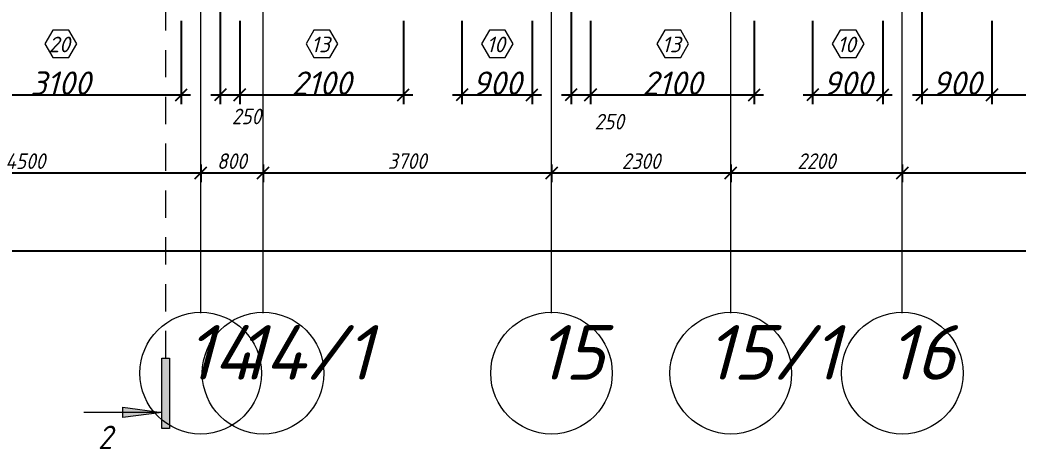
# Model space of a CAD drawing. Header units: millimetres. Extents: x 12986 to 523328, y -9759 to 30092.
# Drawn here: x 440772 to 453576, y -9759 to -4259 of the extents above; entities that cross this region are included whole.
import ezdxf

# ---------------------------------------------------------------- set-up
doc = ezdxf.new("R2010")
doc.units = ezdxf.units.MM
doc.linetypes.add('01 Штриховая _4 мм_', pattern=[600, 350, -250])
for name, color, linetype, lineweight in [('A-ANNO-DIMS', 7, 'Continuous', 9), ('A-GLAZ-IDEN', 7, 'Continuous', 9), ('G-ANNO-SYMB-1', 7, '01 Штриховая _4 мм_', 9), ('Оси', 7, 'Continuous', 9), ('Оси-1', 7, 'Continuous', 20)]:
    doc.layers.add(name, color=color, linetype=linetype, lineweight=lineweight)
doc.styles.add('ISOCPEUR_I', font='isocpeui.ttf', dxfattribs={"height": 250})
doc.styles.add('ISOCPEUR_I_1', font='isocpeui.ttf', dxfattribs={"width": 0.9, "height": 250})
doc.styles.add('ISOCPEUR_I_2', font='isocpeui.ttf', dxfattribs={"height": 300})
doc.styles.add('ISOCPEUR_I_3', font='isocpeui.ttf', dxfattribs={"width": 0.9, "height": 200})
doc.dimstyles.new('ISO-2_0_0_9К_СРЕДНИЙ_1', dxfattribs={"dimscale": 304.8, "dimtxt": 199.196235, "dimasz": 0.492126, "dimexe": 0.393701, "dimexo": 0, "dimgap": 0, "dimtad": 1, "dimdec": 0, "dimzin": 0, "dimdsep": 46, "dimtxsty": 'ISOCPEUR_I_3', "dimblk1": 'OBLIQUE', "dimblk2": 'OBLIQUE', "dimsah": 1, "dimcen": 0.09, "dimdle": 0.393701, "dimazin": 0, "dimtfac": 1, "dimtdec": 4, "dimtix": 1, "dimtmove": 2, "dimatfit": 3, "dimfxl": 1, "dimtvp": 1, "dimtolj": 1, "dimtzin": 0, "dimarcsym": 2})
doc.dimstyles.new('ISO-2_0_0_9К_СРЕДНИЙ_2', dxfattribs={"dimscale": 304.8, "dimtxt": 199.196235, "dimasz": 0.492126, "dimexe": 0.393701, "dimexo": 0, "dimgap": 0, "dimtad": 1, "dimdec": 0, "dimzin": 0, "dimdsep": 46, "dimtxsty": 'ISOCPEUR_I_2', "dimblk1": 'OBLIQUE', "dimblk2": 'OBLIQUE', "dimsah": 1, "dimcen": 0.09, "dimdle": 0.393701, "dimazin": 0, "dimtfac": 1, "dimtdec": 4, "dimtix": 1, "dimtmove": 0, "dimatfit": 3, "dimfxl": 1, "dimtvp": 1, "dimtolj": 1, "dimtzin": 0, "dimarcsym": 2})
doc.dimstyles.new('ISO-2_0_0_9К_СРЕДНИЙ_ФОН', dxfattribs={"dimscale": 304.8, "dimtxt": 199.196235, "dimasz": 0.492126, "dimexe": 0.393701, "dimexo": 0, "dimgap": 0.164042, "dimtad": 1, "dimdec": 0, "dimdsep": 46, "dimtxsty": 'ISOCPEUR_I_3', "dimblk1": 'OBLIQUE', "dimblk2": 'OBLIQUE', "dimsah": 1, "dimcen": 0.09, "dimdle": 0.393701, "dimazin": 0, "dimtfac": 1, "dimtdec": 4, "dimtix": 1, "dimtmove": 1, "dimatfit": 3, "dimfxl": 1, "dimtvp": 1, "dimtfill": 1, "dimtolj": 1, "dimtzin": 0, "dimarcsym": 2})
doc.dimstyles.new('ISO-2_0_0_9К_СРЕДНИЙ_ФОН_2', dxfattribs={"dimscale": 304.8, "dimtxt": 199.196235, "dimasz": 0.492126, "dimexe": 0.393701, "dimexo": 0, "dimgap": 0.164042, "dimtad": 1, "dimdec": 0, "dimdsep": 46, "dimtxsty": 'ISOCPEUR_I_3', "dimblk1": 'OBLIQUE', "dimblk2": 'OBLIQUE', "dimsah": 1, "dimcen": 0.09, "dimdle": 0.393701, "dimazin": 0, "dimtfac": 1, "dimtdec": 4, "dimtix": 1, "dimtmove": 2, "dimatfit": 3, "dimfxl": 1, "dimtvp": 1, "dimtfill": 1, "dimtolj": 1, "dimtzin": 0, "dimarcsym": 2})

# ---------------------------------------------------------------- blocks, each defined once
blk = doc.blocks.new('Ось сетки - Круг_Ø6_00__ISO-2_5_0_9K_ кружки поменьше-23056867-АР1_1_Кладочный план 3 этажа')
at = {"layer": 'Оси'}
blk.add_circle((0, 0), 2.6, dxfattribs=at)
blk = doc.blocks.new('Разрез - Концевая часть разреза пр_-17661887-АР1_1_Кладочный план 3 этажа')
at = {"layer": 'G-ANNO-SYMB-1'}
for points in [[(0, 0.5), (0, -0.5), (-9, -0.5), (-9, 0.5)], [(-6.29, -5.5), (-7.61, -5.5), (-6.95, -0.5)]]:
    blk.add_hatch(color=256, dxfattribs=at).paths.add_polyline_path(points, flags=0)
for p, q in [((0, 0.5), (-9, 0.5)), ((-9, 0.5), (-9, -0.5)), ((0, -0.5), (0, 0.5)), ((-9, -0.5), (0, -0.5)), ((-6.95, -0.5), (-7.61, -5.5)), ((-6.95, -0.5), (-6.95, -10.5)), ((-6.29, -5.5), (-6.95, -0.5)), ((-7.61, -5.5), (-6.29, -5.5))]:
    blk.add_line(p, q, dxfattribs=at)
blk = doc.blocks.new('_Oblique')
at = {"color": 0, "linetype": 'ByBlock', "lineweight": -2}
blk.add_line((-0.5, -0.5), (0.5, 0.5), dxfattribs=at)
blk = doc.blocks.new('*D3402')
at = {"layer": 'A-ANNO-DIMS', "color": 0, "lineweight": -2, "transparency": 16777216}
for p, q in [((438591, -6113), (438591, -6339)), ((443091, -6113), (443091, -6339)), ((438471, -6219), (443211, -6219))]:
    blk.add_line(p, q, dxfattribs=at)
at = {"layer": 'Defpoints', "color": 0, "transparency": 16777216}
for p in [(438591, -6113), (443091, -6113), (443091, -6219)]:
    blk.add_point(p, dxfattribs=at)
at = {"layer": 'A-ANNO-DIMS', "color": 0, "lineweight": -2, "transparency": 16777216, "xscale": 150, "yscale": 150, "zscale": 150, "rotation": 180}
blk.add_blockref('_Oblique', (438591, -6219), dxfattribs=at)
at = {"layer": 'A-ANNO-DIMS', "color": 0, "lineweight": -2, "transparency": 16777216, "xscale": 150, "yscale": 150, "zscale": 150}
blk.add_blockref('_Oblique', (443091, -6219), dxfattribs=at)
at = {"layer": 'A-ANNO-DIMS', "color": 0, "transparency": 16777216, "insert": (440841, -6069), "char_height": 200, "width": 625.17, "attachment_point": 5, "style": 'ISOCPEUR_I_3', "bg_fill": 3, "box_fill_scale": 1.1, "bg_fill_color": 256, "bg_fill_true_color": 13158600, "bg_fill_transparency": 0}
blk.add_mtext('\\A1;4500', dxfattribs=at)
blk = doc.blocks.new('*D3403')
at = {"layer": 'A-ANNO-DIMS', "color": 0, "lineweight": -2, "transparency": 16777216}
for p, q in [((443091, -6113), (443091, -6339)), ((443891, -6113), (443891, -6339)), ((442971, -6219), (444011, -6219))]:
    blk.add_line(p, q, dxfattribs=at)
at = {"layer": 'Defpoints', "color": 0, "transparency": 16777216}
for p in [(443091, -6113), (443891, -6113), (443891, -6219)]:
    blk.add_point(p, dxfattribs=at)
at = {"layer": 'A-ANNO-DIMS', "color": 0, "lineweight": -2, "transparency": 16777216, "xscale": 150, "yscale": 150, "zscale": 150, "rotation": 180}
blk.add_blockref('_Oblique', (443091, -6219), dxfattribs=at)
at = {"layer": 'A-ANNO-DIMS', "color": 0, "lineweight": -2, "transparency": 16777216, "xscale": 150, "yscale": 150, "zscale": 150}
blk.add_blockref('_Oblique', (443891, -6219), dxfattribs=at)
at = {"layer": 'A-ANNO-DIMS', "color": 0, "transparency": 16777216, "insert": (443491, -6069), "char_height": 200, "width": 455.09, "attachment_point": 5, "style": 'ISOCPEUR_I_3', "bg_fill": 3, "box_fill_scale": 1.1, "bg_fill_color": 256, "bg_fill_true_color": 13158600, "bg_fill_transparency": 0}
blk.add_mtext('\\A1;800', dxfattribs=at)
blk = doc.blocks.new('*D3404')
at = {"layer": 'A-ANNO-DIMS', "color": 0, "lineweight": -2, "transparency": 16777216}
for p, q in [((443891, -6113), (443891, -6339)), ((447591, -6113), (447591, -6339)), ((443771, -6219), (447711, -6219))]:
    blk.add_line(p, q, dxfattribs=at)
at = {"layer": 'Defpoints', "color": 0, "transparency": 16777216}
for p in [(443891, -6113), (447591, -6113), (447591, -6219)]:
    blk.add_point(p, dxfattribs=at)
at = {"layer": 'A-ANNO-DIMS', "color": 0, "lineweight": -2, "transparency": 16777216, "xscale": 150, "yscale": 150, "zscale": 150, "rotation": 180}
blk.add_blockref('_Oblique', (443891, -6219), dxfattribs=at)
at = {"layer": 'A-ANNO-DIMS', "color": 0, "lineweight": -2, "transparency": 16777216, "xscale": 150, "yscale": 150, "zscale": 150}
blk.add_blockref('_Oblique', (447591, -6219), dxfattribs=at)
at = {"layer": 'A-ANNO-DIMS', "color": 0, "transparency": 16777216, "insert": (445741, -6068), "char_height": 200, "width": 606.78, "attachment_point": 5, "style": 'ISOCPEUR_I_3', "bg_fill": 3, "box_fill_scale": 1.1, "bg_fill_color": 256, "bg_fill_true_color": 13158600, "bg_fill_transparency": 0}
blk.add_mtext('\\A1;3700', dxfattribs=at)
blk = doc.blocks.new('*D3405')
at = {"layer": 'A-ANNO-DIMS', "color": 0, "lineweight": -2, "transparency": 16777216}
for p, q in [((447591, -6113), (447591, -6339)), ((449891, -6113), (449891, -6339)), ((447471, -6219), (450011, -6219))]:
    blk.add_line(p, q, dxfattribs=at)
at = {"layer": 'Defpoints', "color": 0, "transparency": 16777216}
for p in [(447591, -6113), (449891, -6113), (449891, -6219)]:
    blk.add_point(p, dxfattribs=at)
at = {"layer": 'A-ANNO-DIMS', "color": 0, "lineweight": -2, "transparency": 16777216, "xscale": 150, "yscale": 150, "zscale": 150, "rotation": 180}
blk.add_blockref('_Oblique', (447591, -6219), dxfattribs=at)
at = {"layer": 'A-ANNO-DIMS', "color": 0, "lineweight": -2, "transparency": 16777216, "xscale": 150, "yscale": 150, "zscale": 150}
blk.add_blockref('_Oblique', (449891, -6219), dxfattribs=at)
at = {"layer": 'A-ANNO-DIMS', "color": 0, "transparency": 16777216, "insert": (448741, -6069), "char_height": 200, "width": 606.78, "attachment_point": 5, "style": 'ISOCPEUR_I_3', "bg_fill": 3, "box_fill_scale": 1.1, "bg_fill_color": 256, "bg_fill_true_color": 13158600, "bg_fill_transparency": 0}
blk.add_mtext('\\A1;2300', dxfattribs=at)
blk = doc.blocks.new('*D3406')
at = {"layer": 'A-ANNO-DIMS', "color": 0, "lineweight": -2, "transparency": 16777216}
for p, q in [((449891, -6113), (449891, -6339)), ((452091, -6113), (452091, -6339)), ((449771, -6219), (452211, -6219))]:
    blk.add_line(p, q, dxfattribs=at)
at = {"layer": 'Defpoints', "color": 0, "transparency": 16777216}
for p in [(449891, -6113), (452091, -6113), (452091, -6219)]:
    blk.add_point(p, dxfattribs=at)
at = {"layer": 'A-ANNO-DIMS', "color": 0, "lineweight": -2, "transparency": 16777216, "xscale": 150, "yscale": 150, "zscale": 150, "rotation": 180}
blk.add_blockref('_Oblique', (449891, -6219), dxfattribs=at)
at = {"layer": 'A-ANNO-DIMS', "color": 0, "lineweight": -2, "transparency": 16777216, "xscale": 150, "yscale": 150, "zscale": 150}
blk.add_blockref('_Oblique', (452091, -6219), dxfattribs=at)
at = {"layer": 'A-ANNO-DIMS', "color": 0, "transparency": 16777216, "insert": (450991, -6069), "char_height": 200, "width": 606.78, "attachment_point": 5, "style": 'ISOCPEUR_I_3', "bg_fill": 3, "box_fill_scale": 1.1, "bg_fill_color": 256, "bg_fill_true_color": 13158600, "bg_fill_transparency": 0}
blk.add_mtext('\\A1;2200', dxfattribs=at)
blk = doc.blocks.new('*D3407')
at = {"layer": 'A-ANNO-DIMS', "color": 0, "lineweight": -2, "transparency": 16777216}
for p, q in [((452091, -6113), (452091, -6339)), ((455891, -6113), (455891, -6339)), ((451971, -6219), (456011, -6219))]:
    blk.add_line(p, q, dxfattribs=at)
at = {"layer": 'Defpoints', "color": 0, "transparency": 16777216}
for p in [(452091, -6113), (455891, -6113), (455891, -6219)]:
    blk.add_point(p, dxfattribs=at)
at = {"layer": 'A-ANNO-DIMS', "color": 0, "lineweight": -2, "transparency": 16777216, "xscale": 150, "yscale": 150, "zscale": 150, "rotation": 180}
blk.add_blockref('_Oblique', (452091, -6219), dxfattribs=at)
at = {"layer": 'A-ANNO-DIMS', "color": 0, "lineweight": -2, "transparency": 16777216, "xscale": 150, "yscale": 150, "zscale": 150}
blk.add_blockref('_Oblique', (455891, -6219), dxfattribs=at)
at = {"layer": 'A-ANNO-DIMS', "color": 0, "transparency": 16777216, "insert": (453991, -6069), "char_height": 200, "width": 606.78, "attachment_point": 5, "style": 'ISOCPEUR_I_3', "bg_fill": 3, "box_fill_scale": 1.1, "bg_fill_color": 256, "bg_fill_true_color": 13158600, "bg_fill_transparency": 0}
blk.add_mtext('\\A1;3800', dxfattribs=at)
blk = doc.blocks.new('*D3429')
at = {"layer": 'A-ANNO-DIMS', "color": 0, "lineweight": -2, "transparency": 16777216}
for p, q in [((395541, -7113), (395541, -7339)), ((520441, -7113), (520441, -7339)), ((395421, -7219), (456288, -7219)), ((520561, -7219), (457110, -7219))]:
    blk.add_line(p, q, dxfattribs=at)
at = {"layer": 'Defpoints', "color": 0, "transparency": 16777216}
for p in [(395541, -7113), (520441, -7113), (520441, -7219)]:
    blk.add_point(p, dxfattribs=at)
at = {"layer": 'A-ANNO-DIMS', "color": 0, "lineweight": -2, "transparency": 16777216, "xscale": 150, "yscale": 150, "zscale": 150, "rotation": 180}
blk.add_blockref('_Oblique', (395541, -7219), dxfattribs=at)
at = {"layer": 'A-ANNO-DIMS', "color": 0, "lineweight": -2, "transparency": 16777216, "xscale": 150, "yscale": 150, "zscale": 150}
blk.add_blockref('_Oblique', (520441, -7219), dxfattribs=at)
at = {"layer": 'A-ANNO-DIMS', "color": 0, "transparency": 16777216, "insert": (456258, -6908), "char_height": 200, "width": 882.59, "attachment_point": 1, "line_spacing_factor": 1.149209, "style": 'ISOCPEUR_I_3', "bg_fill": 3, "box_fill_scale": 1.1, "bg_fill_color": 256, "bg_fill_true_color": 13158600, "bg_fill_transparency": 0}
blk.add_mtext('\\A1;124900', dxfattribs=at)
blk = doc.blocks.new('AAR_СКБ_Марка_Окна_Перемычка и проем - Марка проема-25443838-АР1_1_Кладочный план 3 этажа')
at = {"layer": 'A-GLAZ-IDEN'}
for p, q in [((-0.97, -0.98), (-1.99, -2.75)), ((1.07, -0.98), (-0.97, -0.98)), ((2.09, -2.75), (1.07, -0.98)), ((-1.99, -2.75), (-0.97, -4.51)), ((1.07, -4.51), (2.09, -2.75)), ((-0.97, -4.51), (1.07, -4.51))]:
    blk.add_line(p, q, dxfattribs=at)
blk = doc.blocks.new('*D3778')
at = {"layer": 'A-ANNO-DIMS', "color": 0, "lineweight": -2, "transparency": 16777216}
for p, q in [((439741, -4269), (439741, -5339)), ((442841, -4272), (442841, -5339)), ((439621, -5219), (442961, -5219))]:
    blk.add_line(p, q, dxfattribs=at)
at = {"layer": 'Defpoints', "color": 0, "transparency": 16777216}
for p in [(439741, -4269), (442841, -4272), (442841, -5219)]:
    blk.add_point(p, dxfattribs=at)
at = {"layer": 'A-ANNO-DIMS', "color": 0, "lineweight": -2, "transparency": 16777216, "xscale": 150, "yscale": 150, "zscale": 150, "rotation": 180}
blk.add_blockref('_Oblique', (439741, -5219), dxfattribs=at)
at = {"layer": 'A-ANNO-DIMS', "color": 0, "lineweight": -2, "transparency": 16777216, "xscale": 150, "yscale": 150, "zscale": 150}
blk.add_blockref('_Oblique', (442841, -5219), dxfattribs=at)
at = {"layer": 'A-ANNO-DIMS', "color": 0, "transparency": 16777216, "insert": (441291, -5069), "char_height": 300, "width": 560.81, "attachment_point": 5, "style": 'ISOCPEUR_I_2'}
blk.add_mtext('\\A1;3100', dxfattribs=at)
blk = doc.blocks.new('*D3779')
at = {"layer": 'A-ANNO-DIMS', "color": 0, "lineweight": -2, "transparency": 16777216}
for p, q in [((446441, -4269), (446441, -5339)), ((447341, -4269), (447341, -5339)), ((446321, -5219), (447461, -5219))]:
    blk.add_line(p, q, dxfattribs=at)
at = {"layer": 'Defpoints', "color": 0, "transparency": 16777216}
for p in [(446441, -4269), (447341, -4269), (447341, -5219)]:
    blk.add_point(p, dxfattribs=at)
at = {"layer": 'A-ANNO-DIMS', "color": 0, "lineweight": -2, "transparency": 16777216, "xscale": 150, "yscale": 150, "zscale": 150, "rotation": 180}
blk.add_blockref('_Oblique', (446441, -5219), dxfattribs=at)
at = {"layer": 'A-ANNO-DIMS', "color": 0, "lineweight": -2, "transparency": 16777216, "xscale": 150, "yscale": 150, "zscale": 150}
blk.add_blockref('_Oblique', (447341, -5219), dxfattribs=at)
at = {"layer": 'A-ANNO-DIMS', "color": 0, "transparency": 16777216, "insert": (446891, -5069), "char_height": 300, "width": 455.09, "attachment_point": 5, "style": 'ISOCPEUR_I_2'}
blk.add_mtext('\\A1;900', dxfattribs=at)
blk = doc.blocks.new('*D3780')
at = {"layer": 'A-ANNO-DIMS', "color": 0, "lineweight": -2, "transparency": 16777216}
for p, q in [((443341, -3969), (443341, -5339)), ((443591, -4269), (443591, -5339)), ((443221, -5219), (443711, -5219))]:
    blk.add_line(p, q, dxfattribs=at)
at = {"layer": 'Defpoints', "color": 0, "transparency": 16777216}
for p in [(443341, -3969), (443591, -4269), (443591, -5219)]:
    blk.add_point(p, dxfattribs=at)
at = {"layer": 'A-ANNO-DIMS', "color": 0, "lineweight": -2, "transparency": 16777216, "xscale": 150, "yscale": 150, "zscale": 150, "rotation": 180}
blk.add_blockref('_Oblique', (443341, -5219), dxfattribs=at)
at = {"layer": 'A-ANNO-DIMS', "color": 0, "lineweight": -2, "transparency": 16777216, "xscale": 150, "yscale": 150, "zscale": 150}
blk.add_blockref('_Oblique', (443591, -5219), dxfattribs=at)
at = {"layer": 'A-ANNO-DIMS', "color": 0, "transparency": 16777216, "insert": (443490, -5396), "char_height": 200, "width": 455.09, "attachment_point": 1, "line_spacing_factor": 1.149209, "style": 'ISOCPEUR_I_3'}
blk.add_mtext('\\A1;250', dxfattribs=at)
blk = doc.blocks.new('*D3781')
at = {"layer": 'A-ANNO-DIMS', "color": 0, "lineweight": -2, "transparency": 16777216}
for p, q in [((443591, -4269), (443591, -5339)), ((445691, -4269), (445691, -5339)), ((443471, -5219), (445811, -5219))]:
    blk.add_line(p, q, dxfattribs=at)
at = {"layer": 'Defpoints', "color": 0, "transparency": 16777216}
for p in [(443591, -4269), (445691, -4269), (445691, -5219)]:
    blk.add_point(p, dxfattribs=at)
at = {"layer": 'A-ANNO-DIMS', "color": 0, "lineweight": -2, "transparency": 16777216, "xscale": 150, "yscale": 150, "zscale": 150, "rotation": 180}
blk.add_blockref('_Oblique', (443591, -5219), dxfattribs=at)
at = {"layer": 'A-ANNO-DIMS', "color": 0, "lineweight": -2, "transparency": 16777216, "xscale": 150, "yscale": 150, "zscale": 150}
blk.add_blockref('_Oblique', (445691, -5219), dxfattribs=at)
at = {"layer": 'A-ANNO-DIMS', "color": 0, "transparency": 16777216, "insert": (444641, -5069), "char_height": 300, "width": 560.81, "attachment_point": 5, "style": 'ISOCPEUR_I_2'}
blk.add_mtext('\\A1;2100', dxfattribs=at)
blk = doc.blocks.new('*D3782')
at = {"layer": 'A-ANNO-DIMS', "color": 0, "lineweight": -2, "transparency": 16777216}
for p, q in [((447841, -3969), (447841, -5339)), ((448091, -4269), (448091, -5339)), ((447721, -5219), (448211, -5219))]:
    blk.add_line(p, q, dxfattribs=at)
at = {"layer": 'Defpoints', "color": 0, "transparency": 16777216}
for p in [(447841, -3969), (448091, -4269), (448091, -5219)]:
    blk.add_point(p, dxfattribs=at)
at = {"layer": 'A-ANNO-DIMS', "color": 0, "lineweight": -2, "transparency": 16777216, "xscale": 150, "yscale": 150, "zscale": 150, "rotation": 180}
blk.add_blockref('_Oblique', (447841, -5219), dxfattribs=at)
at = {"layer": 'A-ANNO-DIMS', "color": 0, "lineweight": -2, "transparency": 16777216, "xscale": 150, "yscale": 150, "zscale": 150}
blk.add_blockref('_Oblique', (448091, -5219), dxfattribs=at)
at = {"layer": 'A-ANNO-DIMS', "color": 0, "transparency": 16777216, "insert": (448143, -5463), "char_height": 200, "width": 455.09, "attachment_point": 1, "line_spacing_factor": 1.149209, "style": 'ISOCPEUR_I_3'}
blk.add_mtext('\\A1;250', dxfattribs=at)
blk = doc.blocks.new('*D3783')
at = {"layer": 'A-ANNO-DIMS', "color": 0, "lineweight": -2, "transparency": 16777216}
for p, q in [((448091, -4269), (448091, -5339)), ((450191, -4269), (450191, -5339)), ((447971, -5219), (450311, -5219))]:
    blk.add_line(p, q, dxfattribs=at)
at = {"layer": 'Defpoints', "color": 0, "transparency": 16777216}
for p in [(448091, -4269), (450191, -4269), (450191, -5219)]:
    blk.add_point(p, dxfattribs=at)
at = {"layer": 'A-ANNO-DIMS', "color": 0, "lineweight": -2, "transparency": 16777216, "xscale": 150, "yscale": 150, "zscale": 150, "rotation": 180}
blk.add_blockref('_Oblique', (448091, -5219), dxfattribs=at)
at = {"layer": 'A-ANNO-DIMS', "color": 0, "lineweight": -2, "transparency": 16777216, "xscale": 150, "yscale": 150, "zscale": 150}
blk.add_blockref('_Oblique', (450191, -5219), dxfattribs=at)
at = {"layer": 'A-ANNO-DIMS', "color": 0, "transparency": 16777216, "insert": (449141, -5069), "char_height": 300, "width": 560.81, "attachment_point": 5, "style": 'ISOCPEUR_I_2'}
blk.add_mtext('\\A1;2100', dxfattribs=at)
blk = doc.blocks.new('*D3784')
at = {"layer": 'A-ANNO-DIMS', "color": 0, "lineweight": -2, "transparency": 16777216}
for p, q in [((450941, -4269), (450941, -5339)), ((451841, -4269), (451841, -5339)), ((450821, -5219), (451961, -5219))]:
    blk.add_line(p, q, dxfattribs=at)
at = {"layer": 'Defpoints', "color": 0, "transparency": 16777216}
for p in [(450941, -4269), (451841, -4269), (451841, -5219)]:
    blk.add_point(p, dxfattribs=at)
at = {"layer": 'A-ANNO-DIMS', "color": 0, "lineweight": -2, "transparency": 16777216, "xscale": 150, "yscale": 150, "zscale": 150, "rotation": 180}
blk.add_blockref('_Oblique', (450941, -5219), dxfattribs=at)
at = {"layer": 'A-ANNO-DIMS', "color": 0, "lineweight": -2, "transparency": 16777216, "xscale": 150, "yscale": 150, "zscale": 150}
blk.add_blockref('_Oblique', (451841, -5219), dxfattribs=at)
at = {"layer": 'A-ANNO-DIMS', "color": 0, "transparency": 16777216, "insert": (451391, -5069), "char_height": 300, "width": 455.09, "attachment_point": 5, "style": 'ISOCPEUR_I_2'}
blk.add_mtext('\\A1;900', dxfattribs=at)
blk = doc.blocks.new('*D3785')
at = {"layer": 'A-ANNO-DIMS', "color": 0, "lineweight": -2, "transparency": 16777216}
for p, q in [((452341, -3969), (452341, -5339)), ((453241, -4269), (453241, -5339)), ((452221, -5219), (453361, -5219))]:
    blk.add_line(p, q, dxfattribs=at)
at = {"layer": 'Defpoints', "color": 0, "transparency": 16777216}
for p in [(452341, -3969), (453241, -4269), (453241, -5219)]:
    blk.add_point(p, dxfattribs=at)
at = {"layer": 'A-ANNO-DIMS', "color": 0, "lineweight": -2, "transparency": 16777216, "xscale": 150, "yscale": 150, "zscale": 150, "rotation": 180}
blk.add_blockref('_Oblique', (452341, -5219), dxfattribs=at)
at = {"layer": 'A-ANNO-DIMS', "color": 0, "lineweight": -2, "transparency": 16777216, "xscale": 150, "yscale": 150, "zscale": 150}
blk.add_blockref('_Oblique', (453241, -5219), dxfattribs=at)
at = {"layer": 'A-ANNO-DIMS', "color": 0, "transparency": 16777216, "insert": (452791, -5069), "char_height": 300, "width": 455.09, "attachment_point": 5, "style": 'ISOCPEUR_I_2'}
blk.add_mtext('\\A1;900', dxfattribs=at)
blk = doc.blocks.new('*D3786')
at = {"layer": 'A-ANNO-DIMS', "color": 0, "lineweight": -2, "transparency": 16777216}
for p, q in [((453241, -4269), (453241, -5339)), ((456341, -4269), (456341, -5339)), ((453121, -5219), (456461, -5219))]:
    blk.add_line(p, q, dxfattribs=at)
at = {"layer": 'Defpoints', "color": 0, "transparency": 16777216}
for p in [(453241, -4269), (456341, -4269), (456341, -5219)]:
    blk.add_point(p, dxfattribs=at)
at = {"layer": 'A-ANNO-DIMS', "color": 0, "lineweight": -2, "transparency": 16777216, "xscale": 150, "yscale": 150, "zscale": 150, "rotation": 180}
blk.add_blockref('_Oblique', (453241, -5219), dxfattribs=at)
at = {"layer": 'A-ANNO-DIMS', "color": 0, "lineweight": -2, "transparency": 16777216, "xscale": 150, "yscale": 150, "zscale": 150}
blk.add_blockref('_Oblique', (456341, -5219), dxfattribs=at)
at = {"layer": 'A-ANNO-DIMS', "color": 0, "transparency": 16777216, "insert": (454791, -5069), "char_height": 300, "width": 560.81, "attachment_point": 5, "style": 'ISOCPEUR_I_2'}
blk.add_mtext('\\A1;3100', dxfattribs=at)

msp = doc.modelspace()

# ---------------------------------------------------------------- linework, layer by layer
at = {"layer": 'G-ANNO-SYMB-1'}
msp.add_line((442642.02738, -8594.18168), (442642.02738, 26275.69061), dxfattribs=at)
at = {"layer": 'Оси-1'}
for p, q in [((447590.80852, -8019.25359), (447590.80852, 24767.68957)), ((449890.80852, -8019.25359), (449890.80852, 24767.68957)), ((452090.80852, -8019.25359), (452090.80852, 24767.68957)), ((443090.80852, -8019.25359), (443090.80852, 23354.51362)), ((443890.80852, -8019.25359), (443890.80852, 23354.51362))]:
    msp.add_line(p, q, dxfattribs=at)

# ---------------------------------------------------------------- block references
at = {"layer": 'A-GLAZ-IDEN', "xscale": 99.99999999999993, "yscale": 99.99999999999993, "zscale": 99.99999999999993}
for p in [(441290.80857, -4290.6025), (444640.80857, -4290.6025), (446890.80857, -4290.6025), (449140.80858, -4290.6025), (451390.80858, -4290.6025)]:
    msp.add_blockref('AAR_СКБ_Марка_Окна_Перемычка и проем - Марка проема-25443838-АР1_1_Кладочный план 3 этажа', p, dxfattribs=at)
at = {"layer": 'G-ANNO-SYMB-1', "extrusion": (0, 0, -1), "xscale": 99.99999999999993, "yscale": 99.99999999999993, "zscale": 99.99999999999993, "rotation": 90.00000000000001}
msp.add_blockref('Разрез - Концевая часть разреза пр_-17661887-АР1_1_Кладочный план 3 этажа', (-442642.02738, -8594.18168), dxfattribs=at)
at = {"layer": 'Оси', "xscale": 300, "yscale": 300, "zscale": 99.99999999999993}
for p in [(443090.80852, -8786.50718), (443890.80852, -8786.50718), (447590.80852, -8786.50718), (449890.80852, -8786.50718), (452090.80852, -8786.50718)]:
    msp.add_blockref('Ось сетки - Круг_Ø6_00__ISO-2_5_0_9K_ кружки поменьше-23056867-АР1_1_Кладочный план 3 этажа', p, dxfattribs=at)

# ---------------------------------------------------------------- texts
at = {"layer": 'A-GLAZ-IDEN', "char_height": 200, "attachment_point": 1, "style": 'ISOCPEUR_I_2'}
for s, insert, width in [('20', (441138.91004, -4473.24388), 317.46825), ('13', (444506.91004, -4473.24388), 274.177125), ('10', (446756.91004, -4473.24388), 274.177125), ('13', (449006.91005, -4473.24388), 274.177125), ('10', (451256.91005, -4473.24388), 274.177125)]:
    msp.add_mtext(s, dxfattribs=dict(at, insert=insert, width=width))
at = {"layer": 'G-ANNO-SYMB-1', "insert": (441772.92763, -9459), "char_height": 300, "width": 256.54, "attachment_point": 1, "style": 'ISOCPEUR_I_1'}
msp.add_mtext('\\fISOCPEUR|b0|i1|c204|p34|;2', dxfattribs=at)
at = {"layer": 'Оси', "char_height": 700, "attachment_point": 1, "style": 'ISOCPEUR_I'}
for s, insert, width in [('14', (442900.7302, -8170.47894), 367.9745625), ('14/1', (443557.6302, -8170.47894), 714.3035625), ('15', (447409.7302, -8170.47894), 346.329), ('15/1', (449566.6302, -8170.47894), 692.658), ('16', (451909.7302, -8170.47894), 346.329)]:
    msp.add_mtext(s, dxfattribs=dict(at, insert=insert, width=width))

# ---------------------------------------------------------------- dimensions: what is measured, and where the dimension line sits
at = {"layer": 'A-ANNO-DIMS'}
for base, p1, p2, override, picture, middle in [((443590.80857, -5219.2579), (443340.80853, -3969.25359), (443590.80857, -4269.25359), {"dimpost": '<>', "dimfxl": 390.512507}, '*D3780', (443718.0095, -5529.41106)), ((448090.80858, -5219.2579), (447840.80853, -3969.25359), (448090.80858, -4269.25359), {"dimpost": '<>', "dimfxl": 390.512514}, '*D3782', (448370.24814, -5596.77722))]:
    dim = msp.add_linear_dim(base=base, p1=p1, p2=p2, dimstyle='ISO-2_0_0_9К_СРЕДНИЙ_1', override=override, dxfattribs=at)
    dim.commit()
    dim.dimension.update_dxf_attribs({"geometry": picture, "text_midpoint": middle, "dimtype": 160})
for base, p1, p2, override, picture, middle in [((453240.80857, -5219.2579), (452340.80853, -3969.25359), (453240.80857, -4269.25359), {"dimpost": '<>', "dimfxl": 948.683333}, '*D3785', (452790.80855, -5069.2579)), ((442840.80857, -5219.2579), (439740.80857, -4269.25359), (442840.80857, -4272.30159), {"dimpost": '<>', "dimfxl": 3100.001498}, '*D3778', (441290.80857, -5069.2579)), ((445690.80857, -5219.2579), (443590.80857, -4269.25359), (445690.80857, -4269.25359), {"dimpost": '<>', "dimfxl": 2100}, '*D3781', (444640.80857, -5069.2579)), ((447340.80857, -5219.2579), (446440.80857, -4269.25359), (447340.80857, -4269.25359), {"dimpost": '<>', "dimfxl": 900}, '*D3779', (446890.80857, -5069.2579)), ((450190.80858, -5219.2579), (448090.80858, -4269.25359), (450190.80858, -4269.25359), {"dimpost": '<>', "dimfxl": 2100}, '*D3783', (449140.80858, -5069.2579)), ((451840.80858, -5219.2579), (450940.80858, -4269.25359), (451840.80858, -4269.25359), {"dimpost": '<>', "dimfxl": 900}, '*D3784', (451390.80858, -5069.2579)), ((456340.80857, -5219.2579), (453240.80857, -4269.25359), (456340.80857, -4269.25359), {"dimpost": '<>', "dimfxl": 3100}, '*D3786', (454790.80857, -5069.2579))]:
    dim = msp.add_linear_dim(base=base, p1=p1, p2=p2, dimstyle='ISO-2_0_0_9К_СРЕДНИЙ_2', override=override, dxfattribs=at)
    dim.commit()
    dim.dimension.update_dxf_attribs({"geometry": picture, "text_midpoint": middle})

# ---------------------------------------------------------------- next in the draw order: dimensions: what is measured, and where the dimension line sits
dim = msp.add_linear_dim(base=(443090.80852, -6219.43197), p1=(438590.80852, -6113.36595), p2=(443090.80852, -6113.36595), dimstyle='ISO-2_0_0_9К_СРЕДНИЙ_ФОН', override={"dimpost": '<>', "dimfxl": 4500}, dxfattribs=at)
dim.commit()
dim.dimension.update_dxf_attribs({"geometry": '*D3402', "text_midpoint": (440840.80852, -6069.43197)})
dim = msp.add_linear_dim(base=(520440.80852, -7219.07555), p1=(395540.80855, -7113.00953), p2=(520440.80852, -7113.00953), dimstyle='ISO-2_0_0_9К_СРЕДНИЙ_ФОН_2', override={"dimpost": '<>', "dimfxl": 124899.999966}, dxfattribs=at)
dim.commit()
dim.dimension.update_dxf_attribs({"geometry": '*D3429', "text_midpoint": (456699.32953, -7041.11773), "dimtype": 160})

# ---------------------------------------------------------------- next in the draw order: dimensions: what is measured, and where the dimension line sits
dim = msp.add_linear_dim(base=(443890.80852, -6219.43197), p1=(443090.80852, -6113.36595), p2=(443890.80852, -6113.36595), dimstyle='ISO-2_0_0_9К_СРЕДНИЙ_ФОН', override={"dimpost": '<>', "dimfxl": 800}, dxfattribs=at)
dim.commit()
dim.dimension.update_dxf_attribs({"geometry": '*D3403', "text_midpoint": (443490.80852, -6069.43197)})

# ---------------------------------------------------------------- next in the draw order: dimensions: what is measured, and where the dimension line sits
dim = msp.add_linear_dim(base=(447590.80852, -6219.43197), p1=(443890.80852, -6113.36595), p2=(447590.80852, -6113.36595), dimstyle='ISO-2_0_0_9К_СРЕДНИЙ_ФОН', override={"dimpost": '<>', "dimfxl": 3700}, dxfattribs=at)
dim.commit()
dim.dimension.update_dxf_attribs({"geometry": '*D3404', "text_midpoint": (445740.80852, -6068.14409)})

# ---------------------------------------------------------------- next in the draw order: dimensions: what is measured, and where the dimension line sits
dim = msp.add_linear_dim(base=(449890.80852, -6219.43197), p1=(447590.80852, -6113.36595), p2=(449890.80852, -6113.36595), dimstyle='ISO-2_0_0_9К_СРЕДНИЙ_ФОН', override={"dimpost": '<>', "dimfxl": 2300}, dxfattribs=at)
dim.commit()
dim.dimension.update_dxf_attribs({"geometry": '*D3405', "text_midpoint": (448740.80852, -6069.43197)})

# ---------------------------------------------------------------- next in the draw order: dimensions: what is measured, and where the dimension line sits
dim = msp.add_linear_dim(base=(452090.80852, -6219.43197), p1=(449890.80852, -6113.36595), p2=(452090.80852, -6113.36595), dimstyle='ISO-2_0_0_9К_СРЕДНИЙ_ФОН', override={"dimpost": '<>', "dimfxl": 2200}, dxfattribs=at)
dim.commit()
dim.dimension.update_dxf_attribs({"geometry": '*D3406', "text_midpoint": (450990.80852, -6069.43197)})

# ---------------------------------------------------------------- next in the draw order: dimensions: what is measured, and where the dimension line sits
dim = msp.add_linear_dim(base=(455890.80852, -6219.43197), p1=(452090.80852, -6113.36595), p2=(455890.80852, -6113.36595), dimstyle='ISO-2_0_0_9К_СРЕДНИЙ_ФОН', override={"dimpost": '<>', "dimfxl": 3800}, dxfattribs=at)
dim.commit()
dim.dimension.update_dxf_attribs({"geometry": '*D3407', "text_midpoint": (453990.80852, -6069.43197)})

doc.saveas('drawing.dxf')
